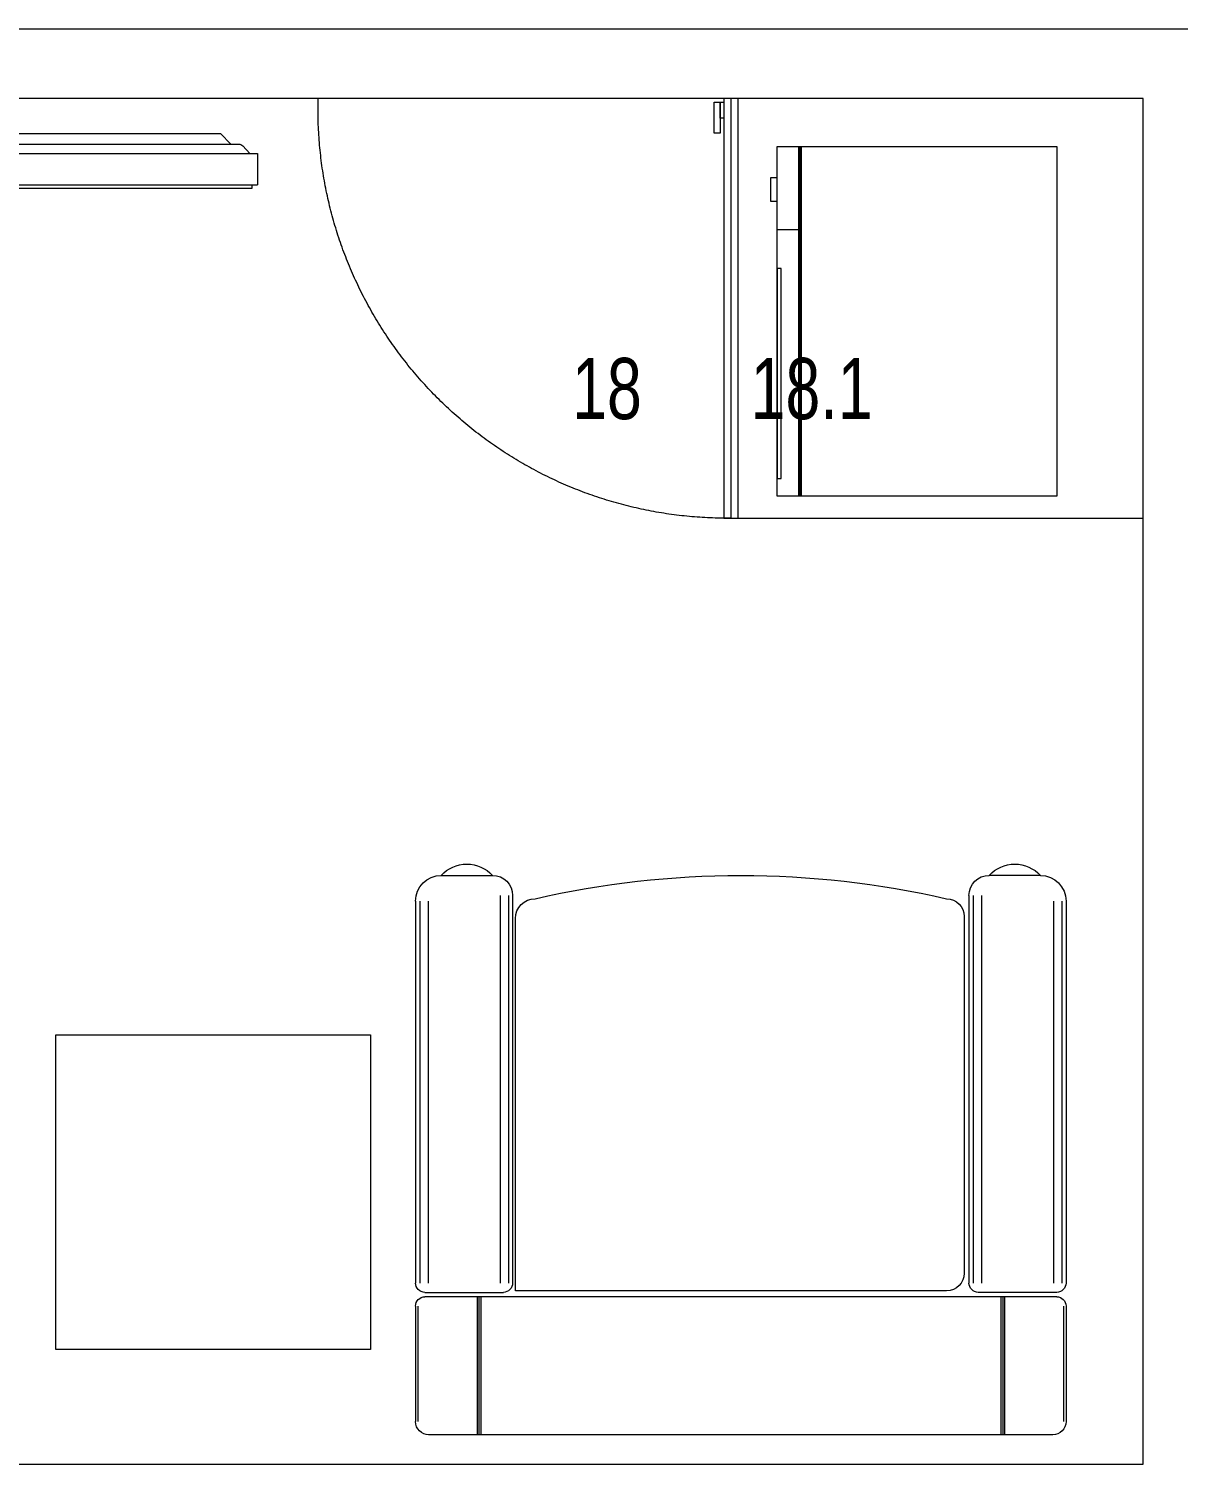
# Model space of a CAD drawing. Extents: x -234346 to 58427, y -132654 to -82394.
# Drawn here: x -122523 to -120879, y -103843 to -101790 of the extents above; entities that cross this region are included whole.
import ezdxf

# ---------------------------------------------------------------- set-up
doc = ezdxf.new("R2010")
doc.units = 0
doc.header["$LTSCALE"] = 8
doc.linetypes.add('DASHED', pattern=[19.05, 12.7, -6.35])
doc.layers.get('0').update_dxf_attribs({"color": 9, "lineweight": 5})
for name, color, linetype, lineweight in [('72_EGR_EQP_TAG', 9, 'Continuous', 5), ('LOADING', 9, 'Continuous', 5), ('Walls', 9, 'Continuous', 5)]:
    doc.layers.add(name, color=color, linetype=linetype, lineweight=lineweight)
doc.styles.add('X3G_ENTITY_257CFD', font='swisscl.ttf', dxfattribs={"height": 200})

# ---------------------------------------------------------------- blocks, each defined once
blk = doc.blocks.new('single seat')
at = {"layer": 'LOADING'}
for p, q in [((-972558.1, -381684), (-972723.2, -381684)), ((-972558.1, -381687.4), (-972723.2, -381687.4)), ((-971978.9, -381684), (-972525.2, -381684)), ((-971978.9, -381689.9), (-972525.2, -381689.9)), ((-972742.2, -381703.1), (-972742.2, -382595.5)), ((-972544.8, -381697.3), (-972544.8, -382601.1)), ((-972538.5, -381697.3), (-972538.5, -381809.5)), ((-971978.9, -381701.7), (-972525.2, -381701.7)), ((-971942.2, -381720.6), (-971942.2, -381794)), ((-972544.8, -381772.1), (-972742.2, -381772.1)), ((-972544.8, -381774.6), (-972742.2, -381774.6)), ((-972544.8, -381777.1), (-972742.2, -381777.1)), ((-971971, -381805.1), (-972525.2, -381805.1)), ((-971971, -381816.9), (-972525.2, -381816.9)), ((-971971, -381822.8), (-972525.2, -381822.8)), ((-972001, -381829.5), (-972511, -381829.5)), ((-972536.4, -381854.9), (-972536.4, -382471.4)), ((-972536.4, -382471.4), (-972003.7, -382471.4)), ((-972538.5, -382600.9), (-972538.5, -382488.7)), ((-971971, -382475.4), (-972525.2, -382475.4)), ((-971971, -382481.3), (-972525.2, -382481.3)), ((-971971, -382493.1), (-972525.2, -382493.1)), ((-971942.2, -382577.6), (-971942.2, -382504.2)), ((-972544.8, -382521), (-972742.2, -382521)), ((-972544.8, -382523.6), (-972742.2, -382523.6)), ((-972544.8, -382526.1), (-972742.2, -382526.1)), ((-971978.9, -382596.4), (-972525.2, -382596.4)), ((-972558.1, -382610.8), (-972723.2, -382610.8)), ((-972558.1, -382614.2), (-972723.2, -382614.2)), ((-971978.9, -382608.3), (-972525.2, -382608.3)), ((-971978.9, -382614.2), (-972525.2, -382614.2))]:
    blk.add_line(p, q, dxfattribs=at)
for centre, radius, start, end in [((-972723.2, -381703.1), 19.1, 90, 180), ((-972558.1, -381697.3), 13.3, 0, 90), ((-972525.2, -381697.3), 13.3, 90, 180), ((-971978.9, -381720.6), 36.6, 0, 90), ((-971976, -381757.3), 49.9, 312.6462, 47.3538), ((-971971, -381794), 28.8, 270, 0), ((-972525.2, -381809.5), 13.3, 180, 270), ((-972511, -381854.9), 25.3, 90, 180), ((-972001, -381854.9), 25.3, 0, 90), ((-973252.2, -382149.1), 1310, 347.0217, 12.9783), ((-972003.7, -382443.3), 28.1, 270, 0), ((-972525.2, -382488.7), 13.3, 90, 180), ((-971971, -382504.2), 28.8, 0, 90), ((-971976, -382540.9), 49.9, 312.6462, 47.3538), ((-972723.2, -382595.1), 19.1, 180, 270), ((-971978.9, -382577.6), 36.6, 270, 0), ((-972558.1, -382600.9), 13.3, 270, 0), ((-972525.2, -382600.9), 13.3, 180, 270)]:
    blk.add_arc(centre, radius, start, end, dxfattribs=at)
blk = doc.blocks.new('DM15862C-P')
at = {"lineweight": 0}
for p, q in [((-0.3835, 0), (-0.3983, -0.0149)), ((0.3835, 0), (-0.3835, 0)), ((0.3835, 0), (0.3983, -0.0149)), ((-0.4157, -0.0175), (-0.4256, -0.0287)), ((0.41, -0.0149), (-0.4099, -0.0149)), ((0.4157, -0.0175), (0.4254, -0.0287)), ((-0.4367, -0.0287), (-0.4367, -0.0734)), ((0.4365, -0.0287), (-0.4367, -0.0287)), ((0.4365, -0.0287), (0.4365, -0.0734)), ((0.4365, -0.0734), (-0.4367, -0.0734)), ((-0.4291, -0.078), (-0.4291, -0.0734)), ((0.429, -0.078), (-0.4291, -0.078)), ((0.429, -0.078), (0.429, -0.0734))]:
    blk.add_line(p, q, dxfattribs=at)
for points in [[(-0.4099, -0.0149), (-0.4121, -0.0149), (-0.4141, -0.0158), (-0.4157, -0.0175)], [(0.4157, -0.0175), (0.4141, -0.0158), (0.4121, -0.0149), (0.41, -0.0149)]]:
    blk.add_open_spline(points, degree=3, dxfattribs=at)
blk = doc.blocks.new('MICROWAVE')
at = {"layer": 'LOADING'}
for p, q in [((35.6435, -3.5463), (35.6435, -3.9463)), ((36.1435, -3.5463), (35.6435, -3.5463)), ((35.6883, -3.5368), (35.7218, -3.5368)), ((35.6883, -3.5463), (35.6883, -3.5368)), ((35.7218, -3.5463), (35.6883, -3.5463)), ((35.7218, -3.5368), (35.7218, -3.5463)), ((35.7624, -3.5463), (35.7624, -3.5771)), ((35.818, -3.5463), (36.1181, -3.5463)), ((35.818, -3.5523), (35.818, -3.5463)), ((36.1181, -3.5463), (36.1181, -3.5523)), ((36.1435, -3.9463), (36.1435, -3.5463)), ((36.1181, -3.5523), (35.818, -3.5523)), ((35.6435, -3.5771), (36.1435, -3.5771)), ((35.6435, -3.5783), (36.1435, -3.5783)), ((35.6435, -3.5796), (36.1435, -3.5796)), ((35.6435, -3.5808), (36.1435, -3.5808)), ((35.6435, -3.9463), (36.1435, -3.9463))]:
    blk.add_line(p, q, dxfattribs=at)
blk = doc.blocks.new('UNDER COUNTER FRIDGE')
at = {"layer": 'LOADING', "ltscale": 10}
blk.add_line((35.575, -3.49), (35.575, -2.89), dxfattribs=at)
at = {"layer": 'LOADING'}
for p, q in [((35.575, -3.47), (36.175, -3.47)), ((35.575, -4.07), (35.575, -3.47)), ((35.575, -3.48), (36.175, -3.48)), ((35.575, -3.49), (36.175, -3.49)), ((36.175, -3.47), (36.175, -4.07)), ((36.175, -4.07), (35.575, -4.07))]:
    blk.add_line(p, q, dxfattribs=at)
for points in [[(35.58, -3.4648), (35.6243, -3.4648), (35.6243, -3.4564), (35.58, -3.4564)], [(35.58, -3.47), (35.6031, -3.47), (35.6031, -3.4648), (35.58, -3.4648)]]:
    blk.add_lwpolyline(points, close=True, dxfattribs=at)
at = {"layer": 'LOADING', "linetype": 'DASHED', "ltscale": 10}
blk.add_arc((35.5899, -3.475), 0.5852, 359.5104, 91.4525, dxfattribs=at)
blk = doc.blocks.new('GF1')
at = {"layer": 'LOADING', "color": 9, "elevation": 0}
blk.add_lwpolyline([(-122034.4, -103678.5), (-122484.4, -103678.5), (-122484.4, -103228.5), (-122034.4, -103228.5)], close=True, dxfattribs=at)
at = {"layer": 'Walls', "color": 9}
for p, q in [((-123079.4, -101789.5), (-119536.7, -101789.5, 0)), ((-120929.4, -101889.5), (-123779.4, -101889.5)), ((-120929.4, -103842.6), (-120929.4, -101889.5)), ((-124859.4, -103842.6), (-120929.4, -103842.6))]:
    blk.add_line(p, q, dxfattribs=at)
at = {"layer": 'LOADING', "color": 9, "xscale": -1000, "yscale": 1000, "zscale": 1000, "rotation": 90.00000000000007}
for name in ['UNDER COUNTER FRIDGE', 'MICROWAVE']:
    blk.add_blockref(name, (-124999.4, -66314.5), dxfattribs=at)
at = {"layer": 'LOADING', "color": 9, "xscale": -1000, "yscale": 1000, "zscale": 1000}
blk.add_blockref('DM15862C-P', (-122632.8, -101939.5), dxfattribs=at)
at = {"layer": 'LOADING', "color": 9, "xscale": -1, "rotation": 270}
blk.add_blockref('single seat', (260644.1, 868941.8, 0), dxfattribs=at)
at = {"layer": '72_EGR_EQP_TAG', "color": 9, "char_height": 87.47, "attachment_point": 2, "style": 'X3G_ENTITY_257CFD'}
for s, insert in [('18', (-121696.4, -102260.4, 0)), ('18.1', (-121403.8, -102260.4, 0))]:
    blk.add_mtext(s, dxfattribs=dict(at, insert=insert))

msp = doc.modelspace()

# ---------------------------------------------------------------- block references
at = {"layer": '72_EGR_EQP_TAG'}
msp.add_blockref('GF1', (0, 0), dxfattribs=at)

doc.saveas('drawing.dxf')
